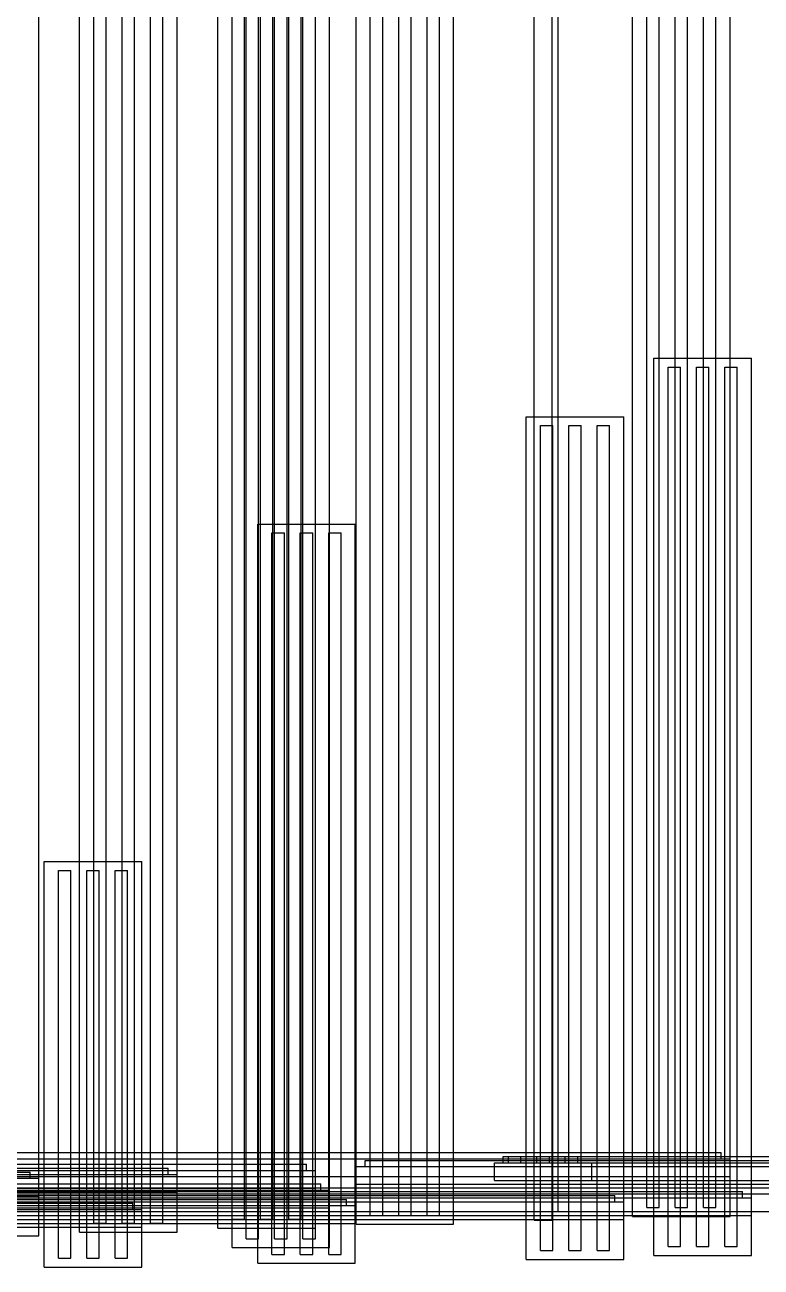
# Model space of a CAD drawing. Header units: millimetres. Extents: x -1225 to 566, y -985 to 617.
# Drawn here: x -156.4 to -114.9, y 4.9 to 75 of the extents above; entities that cross this region are included whole.
import ezdxf

# ---------------------------------------------------------------- set-up
doc = ezdxf.new("R2010")
doc.units = ezdxf.units.MM
doc.layers.add('HIDDEN', color=8, linetype='Continuous')
doc.layers.add('VISIBLE', color=7, linetype='Continuous')

msp = doc.modelspace()

# ---------------------------------------------------------------- linework, layer by layer
at = {"layer": 'HIDDEN'}
for points in [[(-155.65, 6.69), (-155.65, 276.75)], [(-153.35, 6.91), (-153.35, 276.75)], [(-147.85, 6.91), (-147.85, 276.75)], [(-145.55, 7.13), (-145.55, 276.75)], [(-140.05, 7.13), (-140.05, 276.75)], [(-137.75, 7.35), (-137.75, 276.75)], [(-132.25, 7.35), (-132.25, 276.75)], [(-127.7, 7.57), (-127.7, 276.75)], [(-126.7, 7.57), (-126.7, 276.75)], [(-122.15, 7.79), (-122.15, 276.75)], [(-116.65, 7.79), (-116.65, 276.75)], [(-152.55, 7.41), (-152.55, 276.25)], [(-151.85, 7.41), (-151.85, 276.25)], [(-150.95, 7.41), (-150.95, 276.25)], [(-150.25, 7.41), (-150.25, 276.25)], [(-149.35, 7.41), (-149.35, 276.25)], [(-148.65, 7.41), (-148.65, 276.25)], [(-144.75, 7.63), (-144.75, 276.25)], [(-144.05, 7.63), (-144.05, 276.25)], [(-143.15, 7.63), (-143.15, 276.25)], [(-142.45, 7.63), (-142.45, 276.25)], [(-141.55, 7.63), (-141.55, 276.25)], [(-140.85, 7.63), (-140.85, 276.25)], [(-136.95, 7.85), (-136.95, 276.25)], [(-136.25, 7.85), (-136.25, 276.25)], [(-135.35, 7.85), (-135.35, 276.25)], [(-134.65, 7.85), (-134.65, 276.25)], [(-133.75, 7.85), (-133.75, 276.25)], [(-133.05, 7.85), (-133.05, 276.25)], [(-126.7, 8.07), (-126.7, 276.25)], [(-126.7, 8.07), (-126.7, 276.25)], [(-126.7, 8.07), (-126.7, 276.25)], [(-126.7, 8.07), (-126.7, 276.25)], [(-126.7, 8.07), (-126.7, 276.25)], [(-126.7, 8.07), (-126.7, 276.25)], [(-126.35, 8.07), (-126.35, 276.25)], [(-126.35, 8.07), (-126.35, 276.25)], [(-126.35, 8.07), (-126.35, 276.25)], [(-126.35, 8.07), (-126.35, 276.25)], [(-126.35, 8.07), (-126.35, 276.25)], [(-121.35, 8.29), (-121.35, 276.25)], [(-120.65, 8.29), (-120.65, 276.25)], [(-119.75, 8.29), (-119.75, 276.25)], [(-119.05, 8.29), (-119.05, 276.25)], [(-118.15, 8.29), (-118.15, 276.25)], [(-117.45, 8.29), (-117.45, 276.25)], [(-144.75, 6.03), (-144.75, 118.75)], [(-144.75, 7.63), (-144.75, 118.75)], [(-144.05, 7.63), (-144.05, 118.75)], [(-143.15, 7.63), (-143.15, 118.75)], [(-142.45, 7.63), (-142.45, 118.75)], [(-141.55, 7.63), (-141.55, 118.75)], [(-140.85, 7.63), (-140.85, 118.75)], [(-140.05, 7.13), (-140.05, 118.75)], [(-139.25, 6.03), (-139.25, 118.75)], [(-143.95, 6.53), (-143.95, 118.25)], [(-143.25, 6.53), (-143.25, 118.25)], [(-142.35, 6.53), (-142.35, 118.25)], [(-141.65, 6.53), (-141.65, 118.25)], [(-140.75, 6.53), (-140.75, 118.25)], [(-140.05, 6.53), (-140.05, 118.25)], [(-120.95, 56.18), (-115.45, 56.18)], [(-120.95, 5.59), (-120.95, 56.18)], [(-120.65, 8.29), (-120.65, 56.18)], [(-119.75, 8.29), (-119.75, 56.18)], [(-119.05, 8.29), (-119.05, 56.18)], [(-118.15, 8.29), (-118.15, 56.18)], [(-117.45, 8.29), (-117.45, 56.18)], [(-116.65, 7.79), (-116.65, 56.18)], [(-115.45, 5.59), (-115.45, 56.18)], [(-120.15, 55.68), (-119.45, 55.68)], [(-120.15, 6.09), (-120.15, 55.68)], [(-119.45, 6.09), (-119.45, 55.68)], [(-118.55, 55.68), (-117.85, 55.68)], [(-118.55, 6.09), (-118.55, 55.68)], [(-117.85, 6.09), (-117.85, 55.68)], [(-116.95, 55.68), (-116.25, 55.68)], [(-116.95, 6.09), (-116.95, 55.68)], [(-116.25, 6.09), (-116.25, 55.68)], [(-128.15, 52.88), (-122.65, 52.88)], [(-128.15, 5.37), (-128.15, 52.88)], [(-127.7, 7.57), (-127.7, 52.88)], [(-126.7, 7.57), (-126.7, 52.88)], [(-126.35, 8.07), (-126.35, 52.88)], [(-122.65, 5.37), (-122.65, 52.88)], [(-127.35, 52.38), (-126.65, 52.38)], [(-127.35, 5.87), (-127.35, 52.38)], [(-126.65, 5.87), (-126.65, 52.38)], [(-125.75, 52.38), (-125.05, 52.38)], [(-125.75, 5.87), (-125.75, 52.38)], [(-125.05, 5.87), (-125.05, 52.38)], [(-124.15, 52.38), (-123.45, 52.38)], [(-124.15, 5.87), (-124.15, 52.38)], [(-123.45, 5.87), (-123.45, 52.38)], [(-143.3, 46.83), (-137.8, 46.83)], [(-143.3, 5.15), (-143.3, 46.83)], [(-143.25, 6.53), (-143.25, 46.83)], [(-142.5, 46.33), (-141.8, 46.33)], [(-142.5, 5.65), (-142.5, 46.33)], [(-142.35, 6.53), (-142.35, 46.83)], [(-141.8, 5.65), (-141.8, 46.33)], [(-141.65, 6.53), (-141.65, 46.83)], [(-140.9, 46.33), (-140.2, 46.33)], [(-140.9, 5.65), (-140.9, 46.33)], [(-140.75, 6.53), (-140.75, 46.83)], [(-140.2, 5.65), (-140.2, 46.33)], [(-140.05, 6.53), (-140.05, 46.83)], [(-139.3, 46.33), (-138.6, 46.33)], [(-139.3, 5.65), (-139.3, 46.33)], [(-139.25, 6.03), (-139.25, 46.83)], [(-138.6, 5.65), (-138.6, 46.33)], [(-137.8, 5.15), (-137.8, 46.83)], [(-155.35, 27.8), (-149.85, 27.8)], [(-155.35, 4.93), (-155.35, 27.8)], [(-153.35, 6.91), (-153.35, 27.8)], [(-152.55, 7.41), (-152.55, 27.8)], [(-151.85, 7.41), (-151.85, 27.8)], [(-150.95, 7.41), (-150.95, 27.8)], [(-150.25, 7.41), (-150.25, 27.8)], [(-149.85, 4.93), (-149.85, 27.8)], [(-154.55, 27.3), (-153.85, 27.3)], [(-154.55, 5.43), (-154.55, 27.3)], [(-153.85, 5.43), (-153.85, 27.3)], [(-152.95, 27.3), (-152.25, 27.3)], [(-152.95, 5.43), (-152.95, 27.3)], [(-152.25, 5.43), (-152.25, 27.3)], [(-151.35, 27.3), (-150.65, 27.3)], [(-151.35, 5.43), (-151.35, 27.3)], [(-150.65, 5.43), (-150.65, 27.3)], [(-374.25, 11.39), (-117.15, 11.39)], [(-374.25, 11.39), (-117.15, 11.39)], [(-374.25, 11.39), (-117.15, 11.39)], [(-374.25, 11.39), (-117.15, 11.39)], [(-374.25, 11.39), (-117.15, 11.39)], [(-155.65, 7.18), (-155.65, 11.39)], [(-155.35, 11.39), (-149.85, 11.39)], [(-149.35, 7.41), (-149.35, 11.39)], [(-148.65, 7.41), (-148.65, 11.39)], [(-147.85, 7.4), (-147.85, 11.39)], [(-145.55, 7.4), (-145.55, 11.39)], [(-144.75, 11.39), (-137.8, 11.39)], [(-137.75, 10.04), (-137.75, 11.39)], [(-136.95, 9.6), (-136.95, 11.39)], [(-136.25, 9.6), (-136.25, 11.39)], [(-135.35, 9.6), (-135.35, 11.39)], [(-134.65, 9.6), (-134.65, 11.39)], [(-133.75, 9.6), (-133.75, 11.39)], [(-133.05, 9.6), (-133.05, 11.39)], [(-132.25, 9.6), (-132.25, 11.39)], [(-128.15, 11.39), (-122.65, 11.39)], [(-122.15, 9.6), (-122.15, 11.39)], [(-121.35, 9.6), (-121.35, 11.39)], [(-121.35, 11.39), (-120.65, 11.39)], [(-121.35, 11.04), (-121.35, 11.39)], [(-120.95, 11.39), (-120.65, 11.39)], [(-120.95, 11.39), (-117.15, 11.39)], [(-120.65, 11.04), (-120.65, 11.39)], [(-120.65, 11.04), (-120.65, 11.39)], [(-119.75, 11.39), (-119.05, 11.39)], [(-119.75, 11.39), (-119.05, 11.39)], [(-119.75, 11.04), (-119.75, 11.39)], [(-119.75, 11.04), (-119.75, 11.39)], [(-119.05, 11.04), (-119.05, 11.39)], [(-119.05, 11.04), (-119.05, 11.39)], [(-118.15, 11.39), (-117.45, 11.39)], [(-118.15, 11.39), (-117.45, 11.39)], [(-118.15, 11.04), (-118.15, 11.39)], [(-118.15, 11.04), (-118.15, 11.39)], [(-117.45, 11.04), (-117.45, 11.39)], [(-117.45, 11.04), (-117.45, 11.39)], [(-117.15, 11.04), (-117.15, 11.39)], [(-117.15, 11.04), (-117.15, 11.39)], [(-117.15, 11.04), (-117.15, 11.39)], [(-117.15, 11.04), (-117.15, 11.39)], [(-117.15, 11.04), (-117.15, 11.39)], [(-117.15, 11.04), (-117.15, 11.39)], [(-438.25, 10.51), (-148.35, 10.51)], [(-438.25, 10.51), (-148.35, 10.51)], [(-438.25, 10.51), (-148.35, 10.51)], [(-438.25, 10.51), (-148.35, 10.51)], [(-438.25, 10.51), (-148.35, 10.51)], [(-408.45, 10.51), (-148.35, 10.51)], [(-407.95, 10.73), (-140.55, 10.73)], [(-407.95, 10.73), (-140.55, 10.73)], [(-407.95, 10.73), (-140.55, 10.73)], [(-407.95, 10.73), (-140.55, 10.73)], [(-407.95, 10.73), (-140.55, 10.73)], [(-374.75, 11.04), (-116.65, 11.04)], [(-374.75, 10.73), (-140.55, 10.73)], [(-374.25, 11.04), (-117.15, 11.04)], [(-374.25, 11.04), (-117.15, 11.04)], [(-374.25, 11.04), (-117.15, 11.04)], [(-374.25, 11.04), (-117.15, 11.04)], [(-374.25, 11.04), (-117.15, 11.04)], [(-374.25, 11.04), (-117.15, 11.04)], [(-155.35, 11.04), (-149.85, 11.04)], [(-152.55, 10.51), (-151.85, 10.51)], [(-152.55, 10.51), (-151.85, 10.51)], [(-152.55, 10.16), (-152.55, 10.51)], [(-152.55, 10.16), (-152.55, 10.51)], [(-151.85, 10.16), (-151.85, 10.51)], [(-151.85, 10.16), (-151.85, 10.51)], [(-150.95, 10.51), (-150.25, 10.51)], [(-150.95, 10.51), (-150.25, 10.51)], [(-150.95, 10.16), (-150.95, 10.51)], [(-150.95, 10.16), (-150.95, 10.51)], [(-150.25, 10.16), (-150.25, 10.51)], [(-150.25, 10.16), (-150.25, 10.51)], [(-149.35, 10.51), (-148.65, 10.51)], [(-149.35, 10.51), (-148.65, 10.51)], [(-149.35, 10.16), (-149.35, 10.51)], [(-149.35, 10.16), (-149.35, 10.51)], [(-148.65, 10.16), (-148.65, 10.51)], [(-148.65, 10.16), (-148.65, 10.51)], [(-148.35, 10.16), (-148.35, 10.51)], [(-148.35, 10.16), (-148.35, 10.51)], [(-148.35, 10.16), (-148.35, 10.51)], [(-148.35, 10.16), (-148.35, 10.51)], [(-148.35, 10.16), (-148.35, 10.51)], [(-148.35, 10.16), (-148.35, 10.51)], [(-144.75, 11.04), (-137.8, 11.04)], [(-144.75, 10.73), (-144.05, 10.73)], [(-144.75, 10.73), (-144.05, 10.73)], [(-144.75, 10.38), (-144.75, 10.73)], [(-144.75, 10.38), (-144.75, 10.73)], [(-144.05, 10.38), (-144.05, 10.73)], [(-144.05, 10.38), (-144.05, 10.73)], [(-143.15, 10.73), (-142.45, 10.73)], [(-143.15, 10.73), (-142.45, 10.73)], [(-143.15, 10.38), (-143.15, 10.73)], [(-143.15, 10.38), (-143.15, 10.73)], [(-142.45, 10.38), (-142.45, 10.73)], [(-142.45, 10.38), (-142.45, 10.73)], [(-141.55, 10.73), (-140.85, 10.73)], [(-141.55, 10.73), (-140.85, 10.73)], [(-141.55, 10.38), (-141.55, 10.73)], [(-141.55, 10.38), (-141.55, 10.73)], [(-140.85, 10.38), (-140.85, 10.73)], [(-140.85, 10.38), (-140.85, 10.73)], [(-140.55, 10.38), (-140.55, 10.73)], [(-140.55, 10.38), (-140.55, 10.73)], [(-140.55, 10.38), (-140.55, 10.73)], [(-140.55, 10.38), (-140.55, 10.73)], [(-140.55, 10.38), (-140.55, 10.73)], [(-140.55, 10.38), (-140.55, 10.73)], [(-137.75, 10.6), (-132.25, 10.6)], [(-137.75, 10.6), (-132.25, 10.6)], [(-137.75, 9.6), (-137.75, 10.6)], [(-137.75, 10.04), (-137.75, 10.6)], [(-137.75, 10.6), (310.75, 10.6)], [(-137.75, 10.6), (442.75, 10.6)], [(-137.75, 9.6), (-137.75, 10.6)], [(-137.75, 10.04), (-137.75, 10.6)], [(-137.25, 10.95), (442.25, 10.95)], [(-137.25, 10.95), (442.25, 10.95)], [(-137.25, 10.6), (-137.25, 10.95)], [(-137.25, 10.6), (-137.25, 10.95)], [(-137.25, 10.95), (442.25, 10.95)], [(-137.25, 10.95), (442.25, 10.95)], [(-137.25, 10.6), (-137.25, 10.95)], [(-137.25, 10.6), (-137.25, 10.95)], [(-137.25, 10.95), (310.75, 10.95)], [(-137.25, 10.95), (442.25, 10.95)], [(-137.25, 10.6), (-137.25, 10.95)], [(-137.25, 10.6), (-137.25, 10.95)], [(-137.25, 10.6), (442.25, 10.6)], [(-137.25, 10.6), (442.25, 10.6)], [(-137.25, 10.6), (442.25, 10.6)], [(-137.25, 10.6), (442.25, 10.6)], [(-137.25, 10.6), (442.25, 10.6)], [(-137.25, 10.6), (442.25, 10.6)], [(-136.95, 10.95), (-136.25, 10.95)], [(-136.95, 10.95), (-136.25, 10.95)], [(-136.95, 10.6), (-136.95, 10.95)], [(-136.95, 10.6), (-136.95, 10.95)], [(-136.95, 10.6), (-136.25, 10.6)], [(-136.95, 10.6), (-136.25, 10.6)], [(-136.25, 10.6), (-136.25, 10.95)], [(-136.25, 10.6), (-136.25, 10.95)], [(-135.35, 10.95), (-134.65, 10.95)], [(-135.35, 10.95), (-134.65, 10.95)], [(-135.35, 10.6), (-135.35, 10.95)], [(-135.35, 10.6), (-135.35, 10.95)], [(-135.35, 10.6), (-134.65, 10.6)], [(-135.35, 10.6), (-134.65, 10.6)], [(-134.65, 10.6), (-134.65, 10.95)], [(-134.65, 10.6), (-134.65, 10.95)], [(-133.75, 10.95), (-133.05, 10.95)], [(-133.75, 10.95), (-133.05, 10.95)], [(-133.75, 10.6), (-133.75, 10.95)], [(-133.75, 10.6), (-133.75, 10.95)], [(-133.75, 10.6), (-133.05, 10.6)], [(-133.75, 10.6), (-133.05, 10.6)], [(-133.05, 10.6), (-133.05, 10.95)], [(-133.05, 10.6), (-133.05, 10.95)], [(-132.25, 9.6), (-132.25, 10.6)], [(-132.25, 10.04), (-132.25, 10.6)], [(-129.95, 10.82), (-124.45, 10.82)], [(-129.95, 10.82), (-124.45, 10.82)], [(-129.95, 9.82), (-129.95, 10.82)], [(-129.95, 10.04), (-129.95, 10.82)], [(-129.95, 10.82), (-115.45, 10.82)], [(-129.95, 10.82), (7.75, 10.82)], [(-129.95, 9.82), (-129.95, 10.82)], [(-129.95, 10.04), (-129.95, 10.82)], [(-129.45, 11.17), (7.25, 11.17)], [(-129.45, 11.17), (7.25, 11.17)], [(-129.45, 10.82), (-129.45, 11.17)], [(-129.45, 10.82), (-129.45, 11.17)], [(-129.45, 11.17), (7.25, 11.17)], [(-129.45, 11.17), (7.25, 11.17)], [(-129.45, 10.82), (-129.45, 11.17)], [(-129.45, 10.82), (-129.45, 11.17)], [(-129.45, 11.17), (-115.45, 11.17)], [(-129.45, 11.17), (7.25, 11.17)], [(-129.45, 10.82), (-129.45, 11.17)], [(-129.45, 10.82), (-129.45, 11.17)], [(-129.45, 10.82), (7.25, 10.82)], [(-129.45, 10.82), (7.25, 10.82)], [(-129.45, 10.82), (7.25, 10.82)], [(-129.45, 10.82), (7.25, 10.82)], [(-129.45, 10.82), (7.25, 10.82)], [(-129.45, 10.82), (7.25, 10.82)], [(-129.15, 11.17), (-128.45, 11.17)], [(-129.15, 11.17), (-128.45, 11.17)], [(-129.15, 10.82), (-129.15, 11.17)], [(-129.15, 10.82), (-129.15, 11.17)], [(-129.15, 10.82), (-128.45, 10.82)], [(-129.15, 10.82), (-128.45, 10.82)], [(-128.45, 10.82), (-128.45, 11.17)], [(-128.45, 10.82), (-128.45, 11.17)], [(-128.15, 11.04), (-122.65, 11.04)], [(-127.55, 11.17), (-126.85, 11.17)], [(-127.55, 11.17), (-126.85, 11.17)], [(-127.55, 10.82), (-127.55, 11.17)], [(-127.55, 10.82), (-127.55, 11.17)], [(-127.55, 10.82), (-126.85, 10.82)], [(-127.55, 10.82), (-126.85, 10.82)], [(-126.85, 10.82), (-126.85, 11.17)], [(-126.85, 10.82), (-126.85, 11.17)], [(-125.95, 11.17), (-125.25, 11.17)], [(-125.95, 11.17), (-125.25, 11.17)], [(-125.95, 10.82), (-125.95, 11.17)], [(-125.95, 10.82), (-125.95, 11.17)], [(-125.95, 10.82), (-125.25, 10.82)], [(-125.95, 10.82), (-125.25, 10.82)], [(-125.25, 10.82), (-125.25, 11.17)], [(-125.25, 10.82), (-125.25, 11.17)], [(-124.45, 9.82), (-124.45, 10.82)], [(-124.45, 9.82), (-124.45, 10.82)], [(-122.15, 11.04), (-116.65, 11.04)], [(-122.15, 10.04), (-122.15, 11.04)], [(-121.35, 11.04), (-120.65, 11.04)], [(-121.35, 11.04), (-120.65, 11.04)], [(-120.95, 11.04), (-116.65, 11.04)], [(-120.95, 11.04), (-116.65, 11.04)], [(-119.75, 11.04), (-119.05, 11.04)], [(-119.75, 11.04), (-119.05, 11.04)], [(-118.15, 11.04), (-117.45, 11.04)], [(-118.15, 11.04), (-117.45, 11.04)], [(-116.65, 10.04), (-116.65, 11.04)], [(-116.65, 10.04), (-116.65, 11.04)], [(-116.65, 10.04), (-116.65, 11.04)], [(-116.65, 10.04), (-116.65, 11.04)], [(-438.75, 10.16), (-147.85, 10.16)], [(-438.25, 10.16), (-148.35, 10.16)], [(-438.25, 10.16), (-148.35, 10.16)], [(-438.25, 10.16), (-148.35, 10.16)], [(-438.25, 10.16), (-148.35, 10.16)], [(-438.25, 10.16), (-148.35, 10.16)], [(-438.25, 10.16), (-148.35, 10.16)], [(-424.43, 9.94), (-155.65, 9.94)], [(-424.43, 9.94), (-155.65, 9.94)], [(-423.93, 10.29), (-156.15, 10.29)], [(-423.93, 10.29), (-156.15, 10.29)], [(-423.93, 10.29), (-156.15, 10.29)], [(-423.93, 10.29), (-156.15, 10.29)], [(-423.93, 10.29), (-156.15, 10.29)], [(-423.93, 10.29), (-156.15, 10.29)], [(-423.93, 9.94), (-156.15, 9.94)], [(-423.93, 9.94), (-156.15, 9.94)], [(-423.93, 9.94), (-156.15, 9.94)], [(-423.93, 9.94), (-156.15, 9.94)], [(-423.93, 9.94), (-156.15, 9.94)], [(-423.93, 9.94), (-156.15, 9.94)], [(-408.45, 10.38), (-140.05, 10.38)], [(-408.45, 10.16), (-147.85, 10.16)], [(-407.95, 10.38), (-140.55, 10.38)], [(-407.95, 10.38), (-140.55, 10.38)], [(-407.95, 10.38), (-140.55, 10.38)], [(-407.95, 10.38), (-140.55, 10.38)], [(-407.95, 10.38), (-140.55, 10.38)], [(-407.95, 10.38), (-140.55, 10.38)], [(-374.75, 10.38), (-140.05, 10.38)], [(-374.75, 10.04), (-116.65, 10.04)], [(-161.15, 9.94), (-155.65, 9.94)], [(-161.15, 9.94), (-155.65, 9.94)], [(-156.15, 9.94), (-156.15, 10.29)], [(-156.15, 9.94), (-156.15, 10.29)], [(-156.15, 9.94), (-156.15, 10.29)], [(-156.15, 9.94), (-156.15, 10.29)], [(-156.15, 9.94), (-156.15, 10.29)], [(-156.15, 9.94), (-156.15, 10.29)], [(-155.65, 8.94), (-155.65, 9.94)], [(-155.65, 9.16), (-155.65, 9.94)], [(-155.65, 8.94), (-155.65, 9.94)], [(-155.65, 9.16), (-155.65, 9.94)], [(-155.35, 10.04), (-149.85, 10.04)], [(-153.35, 10.16), (-147.85, 10.16)], [(-153.35, 10.16), (-147.85, 10.16)], [(-153.35, 9.16), (-153.35, 10.16)], [(-153.35, 9.16), (-153.35, 10.16)], [(-152.55, 10.16), (-151.85, 10.16)], [(-152.55, 10.16), (-151.85, 10.16)], [(-150.95, 10.16), (-150.25, 10.16)], [(-150.95, 10.16), (-150.25, 10.16)], [(-149.35, 10.16), (-148.65, 10.16)], [(-149.35, 10.16), (-148.65, 10.16)], [(-147.85, 9.16), (-147.85, 10.16)], [(-147.85, 9.38), (-147.85, 10.16)], [(-147.85, 9.16), (-147.85, 10.16)], [(-147.85, 9.38), (-147.85, 10.16)], [(-145.55, 10.38), (-140.05, 10.38)], [(-145.55, 10.38), (-140.05, 10.38)], [(-145.55, 9.38), (-145.55, 10.38)], [(-145.55, 10.04), (-145.55, 10.38)], [(-144.75, 10.38), (-144.05, 10.38)], [(-144.75, 10.38), (-144.05, 10.38)], [(-144.75, 10.04), (-137.8, 10.04)], [(-143.15, 10.38), (-142.45, 10.38)], [(-143.15, 10.38), (-142.45, 10.38)], [(-141.55, 10.38), (-140.85, 10.38)], [(-141.55, 10.38), (-140.85, 10.38)], [(-140.05, 9.38), (-140.05, 10.38)], [(-140.05, 9.38), (-140.05, 10.38)], [(-140.05, 9.38), (-140.05, 10.38)], [(-140.05, 9.38), (-140.05, 10.38)], [(-129.95, 9.82), (-124.45, 9.82)], [(-129.95, 9.82), (7.75, 9.82)], [(-128.15, 10.04), (-122.65, 10.04)], [(-128.15, 9.82), (-124.45, 9.82)], [(-128.15, 9.82), (-122.65, 9.82)], [(-122.15, 10.04), (-116.65, 10.04)], [(-120.95, 10.04), (-116.65, 10.04)], [(-120.95, 10.04), (-116.65, 10.04)], [(-120.95, 9.82), (-115.45, 9.82)], [(-438.75, 9.16), (-147.85, 9.16)], [(-408.45, 9.38), (-140.05, 9.38)], [(-199.65, 9.19), (-115.95, 9.19)], [(-199.65, 9.19), (-115.95, 9.19)], [(-199.65, 9.19), (-115.95, 9.19)], [(-199.65, 9.19), (-115.95, 9.19)], [(-199.65, 9.19), (-115.95, 9.19)], [(-199.65, 9.19), (-115.95, 9.19)], [(-191.85, 9.41), (-42.75, 9.41)], [(-191.85, 9.41), (-42.75, 9.41)], [(-191.85, 9.41), (-42.75, 9.41)], [(-191.85, 9.41), (-42.75, 9.41)], [(-191.85, 9.41), (-137.8, 9.41)], [(-191.85, 9.41), (-42.75, 9.41)], [(-184.55, 9.28), (-147.85, 9.28)], [(-184.55, 9.28), (-139.25, 9.28)], [(-184.05, 9.63), (-139.75, 9.63)], [(-184.05, 9.63), (-139.75, 9.63)], [(-184.05, 9.63), (-139.75, 9.63)], [(-184.05, 9.63), (-139.75, 9.63)], [(-184.05, 9.63), (-139.75, 9.63)], [(-184.05, 9.63), (-139.75, 9.63)], [(-184.05, 9.28), (-139.75, 9.28)], [(-184.05, 9.28), (-139.75, 9.28)], [(-184.05, 9.28), (-139.75, 9.28)], [(-184.05, 9.28), (-139.75, 9.28)], [(-184.05, 9.28), (-139.75, 9.28)], [(-184.05, 9.28), (-139.75, 9.28)], [(-155.35, 9.38), (-149.85, 9.38)], [(-155.35, 9.16), (-149.85, 9.16)], [(-153.35, 9.16), (-149.85, 9.16)], [(-153.35, 9.16), (-147.85, 9.16)], [(-145.55, 9.38), (-140.05, 9.38)], [(-144.75, 9.38), (-140.05, 9.38)], [(-144.75, 9.38), (-140.05, 9.38)], [(-144.75, 9.28), (-139.25, 9.28)], [(-144.75, 9.28), (-139.25, 9.28)], [(-144.75, 8.28), (-144.75, 9.28)], [(-143.95, 9.63), (-143.25, 9.63)], [(-143.95, 9.28), (-143.95, 9.63)], [(-143.95, 9.28), (-143.25, 9.28)], [(-143.95, 9.28), (-143.25, 9.28)], [(-143.95, 8.28), (-143.95, 9.28)], [(-143.3, 9.63), (-143.25, 9.63)], [(-143.3, 9.28), (-139.25, 9.28)], [(-143.25, 9.28), (-143.25, 9.63)], [(-143.25, 9.28), (-143.25, 9.63)], [(-142.35, 9.63), (-141.65, 9.63)], [(-142.35, 9.63), (-141.65, 9.63)], [(-142.35, 9.28), (-142.35, 9.63)], [(-142.35, 9.28), (-142.35, 9.63)], [(-142.35, 9.28), (-141.65, 9.28)], [(-142.35, 9.28), (-141.65, 9.28)], [(-141.65, 9.28), (-141.65, 9.63)], [(-141.65, 9.28), (-141.65, 9.63)], [(-140.75, 9.63), (-140.05, 9.63)], [(-140.75, 9.63), (-140.05, 9.63)], [(-140.75, 9.28), (-140.75, 9.63)], [(-140.75, 9.28), (-140.75, 9.63)], [(-140.75, 9.28), (-140.05, 9.28)], [(-140.75, 9.28), (-140.05, 9.28)], [(-140.05, 9.28), (-140.05, 9.63)], [(-140.05, 9.28), (-140.05, 9.63)], [(-139.75, 9.28), (-139.75, 9.63)], [(-139.75, 9.28), (-139.75, 9.63)], [(-139.75, 9.28), (-139.75, 9.63)], [(-139.75, 9.28), (-139.75, 9.63)], [(-139.75, 9.28), (-139.75, 9.63)], [(-139.75, 9.28), (-139.75, 9.63)], [(-139.25, 8.28), (-139.25, 9.28)], [(-139.25, 8.28), (-139.25, 9.28)], [(-139.25, 8.28), (-139.25, 9.28)], [(-139.25, 8.28), (-139.25, 9.28)], [(-137.75, 9.6), (-132.25, 9.6)], [(-137.75, 9.6), (442.75, 9.6)], [(-137.75, 7.62), (-137.75, 9.41)], [(-136.95, 7.85), (-136.95, 9.41)], [(-136.25, 7.85), (-136.25, 9.41)], [(-135.35, 7.85), (-135.35, 9.41)], [(-134.65, 7.85), (-134.65, 9.41)], [(-133.75, 7.85), (-133.75, 9.41)], [(-133.05, 7.85), (-133.05, 9.41)], [(-132.25, 7.62), (-132.25, 9.41)], [(-128.15, 9.6), (-122.65, 9.6)], [(-128.15, 9.41), (-122.65, 9.41)], [(-122.15, 7.84), (-122.15, 9.41)], [(-121.35, 8.29), (-121.35, 9.41)], [(-120.95, 9.6), (-115.45, 9.6)], [(-120.95, 9.41), (-115.45, 9.41)], [(-120.15, 9.19), (-119.45, 9.19)], [(-120.15, 8.84), (-120.15, 9.19)], [(-119.45, 8.84), (-119.45, 9.19)], [(-118.55, 9.19), (-117.85, 9.19)], [(-118.55, 8.84), (-118.55, 9.19)], [(-117.85, 8.84), (-117.85, 9.19)], [(-116.95, 9.19), (-116.25, 9.19)], [(-116.95, 8.84), (-116.95, 9.19)], [(-116.25, 8.84), (-116.25, 9.19)], [(-115.95, 8.84), (-115.95, 9.19)], [(-115.95, 8.84), (-115.95, 9.19)], [(-115.95, 8.84), (-115.95, 9.19)], [(-115.95, 8.84), (-115.95, 9.19)], [(-115.95, 8.84), (-115.95, 9.19)], [(-115.95, 8.84), (-115.95, 9.19)], [(-424.43, 8.94), (-155.65, 8.94)], [(-223.05, 8.53), (-150.35, 8.53)], [(-223.05, 8.53), (-150.35, 8.53)], [(-223.05, 8.53), (-150.35, 8.53)], [(-223.05, 8.53), (-150.35, 8.53)], [(-223.05, 8.53), (-150.35, 8.53)], [(-215.25, 8.75), (-138.3, 8.75)], [(-215.25, 8.75), (-138.3, 8.75)], [(-215.25, 8.75), (-138.3, 8.75)], [(-215.25, 8.75), (-138.3, 8.75)], [(-215.25, 8.75), (-138.3, 8.75)], [(-215.25, 8.75), (-138.3, 8.75)], [(-215.25, 8.53), (-150.35, 8.53)], [(-207.95, 8.62), (-122.65, 8.62)], [(-207.45, 8.97), (-123.15, 8.97)], [(-207.45, 8.97), (-123.15, 8.97)], [(-207.45, 8.97), (-123.15, 8.97)], [(-207.45, 8.97), (-123.15, 8.97)], [(-207.45, 8.97), (-123.15, 8.97)], [(-207.45, 8.97), (-123.15, 8.97)], [(-207.45, 8.62), (-123.15, 8.62)], [(-207.45, 8.62), (-123.15, 8.62)], [(-207.45, 8.62), (-123.15, 8.62)], [(-207.45, 8.62), (-123.15, 8.62)], [(-207.45, 8.62), (-123.15, 8.62)], [(-207.45, 8.62), (-123.15, 8.62)], [(-200.15, 8.84), (-115.45, 8.84)], [(-200.15, 8.84), (-115.45, 8.84)], [(-200.15, 8.62), (-122.65, 8.62)], [(-199.65, 8.84), (-115.95, 8.84)], [(-199.65, 8.84), (-115.95, 8.84)], [(-199.65, 8.84), (-115.95, 8.84)], [(-199.65, 8.84), (-115.95, 8.84)], [(-199.65, 8.84), (-115.95, 8.84)], [(-199.65, 8.84), (-115.95, 8.84)], [(-192.35, 9.06), (-137.8, 9.06)], [(-192.35, 9.06), (-42.25, 9.06)], [(-191.85, 9.06), (-42.75, 9.06)], [(-191.85, 9.06), (-42.75, 9.06)], [(-191.85, 9.06), (-42.75, 9.06)], [(-191.85, 9.06), (-42.75, 9.06)], [(-191.85, 9.06), (-42.75, 9.06)], [(-191.85, 9.06), (-42.75, 9.06)], [(-161.15, 8.94), (-155.65, 8.94)], [(-154.55, 8.53), (-153.85, 8.53)], [(-154.55, 8.18), (-154.55, 8.53)], [(-153.85, 8.18), (-153.85, 8.53)], [(-152.95, 8.53), (-152.25, 8.53)], [(-152.95, 8.18), (-152.95, 8.53)], [(-152.25, 8.18), (-152.25, 8.53)], [(-151.35, 8.53), (-150.65, 8.53)], [(-151.35, 8.18), (-151.35, 8.53)], [(-150.65, 8.18), (-150.65, 8.53)], [(-150.35, 8.18), (-150.35, 8.53)], [(-150.35, 8.18), (-150.35, 8.53)], [(-150.35, 8.18), (-150.35, 8.53)], [(-150.35, 8.18), (-150.35, 8.53)], [(-150.35, 8.18), (-150.35, 8.53)], [(-150.35, 8.18), (-150.35, 8.53)], [(-142.5, 8.75), (-141.8, 8.75)], [(-142.5, 8.4), (-142.5, 8.75)], [(-141.8, 8.4), (-141.8, 8.75)], [(-140.9, 8.75), (-140.2, 8.75)], [(-140.9, 8.4), (-140.9, 8.75)], [(-140.2, 8.4), (-140.2, 8.75)], [(-139.3, 8.75), (-138.6, 8.75)], [(-139.3, 8.4), (-139.3, 8.75)], [(-138.6, 8.4), (-138.6, 8.75)], [(-138.3, 8.4), (-138.3, 8.75)], [(-138.3, 8.4), (-138.3, 8.75)], [(-138.3, 8.4), (-138.3, 8.75)], [(-138.3, 8.4), (-138.3, 8.75)], [(-138.3, 8.4), (-138.3, 8.75)], [(-138.3, 8.4), (-138.3, 8.75)], [(-128.15, 9.06), (-122.65, 9.06)], [(-128.15, 8.62), (-122.65, 8.62)], [(-128.15, 7.62), (-128.15, 8.62)], [(-127.35, 8.97), (-126.65, 8.97)], [(-127.35, 8.62), (-127.35, 8.97)], [(-127.35, 8.62), (-126.65, 8.62)], [(-127.35, 8.62), (-126.65, 8.62)], [(-127.35, 7.62), (-127.35, 8.62)], [(-126.65, 8.62), (-126.65, 8.97)], [(-126.65, 7.62), (-126.65, 8.62)], [(-125.75, 8.97), (-125.05, 8.97)], [(-125.75, 8.62), (-125.75, 8.97)], [(-125.75, 8.62), (-125.05, 8.62)], [(-125.75, 8.62), (-125.05, 8.62)], [(-125.75, 7.62), (-125.75, 8.62)], [(-125.05, 8.62), (-125.05, 8.97)], [(-125.05, 7.62), (-125.05, 8.62)], [(-124.15, 8.97), (-123.45, 8.97)], [(-124.15, 8.62), (-124.15, 8.97)], [(-124.15, 8.62), (-123.45, 8.62)], [(-124.15, 8.62), (-123.45, 8.62)], [(-124.15, 7.62), (-124.15, 8.62)], [(-123.45, 8.62), (-123.45, 8.97)], [(-123.45, 7.62), (-123.45, 8.62)], [(-123.15, 8.62), (-123.15, 8.97)], [(-123.15, 8.62), (-123.15, 8.97)], [(-123.15, 8.62), (-123.15, 8.97)], [(-123.15, 8.62), (-123.15, 8.97)], [(-123.15, 8.62), (-123.15, 8.97)], [(-123.15, 8.62), (-123.15, 8.97)], [(-122.65, 7.62), (-122.65, 8.62)], [(-122.65, 7.62), (-122.65, 8.62)], [(-122.65, 7.62), (-122.65, 8.62)], [(-120.95, 9.06), (-115.45, 9.06)], [(-120.95, 8.84), (-115.45, 8.84)], [(-120.95, 7.84), (-120.95, 8.84)], [(-120.15, 8.84), (-119.45, 8.84)], [(-120.15, 8.84), (-119.45, 8.84)], [(-120.15, 7.84), (-120.15, 8.84)], [(-119.45, 7.84), (-119.45, 8.84)], [(-118.55, 8.84), (-117.85, 8.84)], [(-118.55, 8.84), (-117.85, 8.84)], [(-118.55, 7.84), (-118.55, 8.84)], [(-117.85, 7.84), (-117.85, 8.84)], [(-116.95, 8.84), (-116.25, 8.84)], [(-116.95, 8.84), (-116.25, 8.84)], [(-116.95, 7.84), (-116.95, 8.84)], [(-116.25, 7.84), (-116.25, 8.84)], [(-115.45, 7.84), (-115.45, 8.84)], [(-115.45, 7.84), (-115.45, 8.84)], [(-115.45, 7.84), (-115.45, 8.84)], [(-223.55, 8.18), (-149.85, 8.18)], [(-223.05, 8.18), (-150.35, 8.18)], [(-223.05, 8.18), (-150.35, 8.18)], [(-223.05, 8.18), (-150.35, 8.18)], [(-223.05, 8.18), (-150.35, 8.18)], [(-223.05, 8.18), (-150.35, 8.18)], [(-223.05, 8.18), (-150.35, 8.18)], [(-215.75, 8.4), (-137.8, 8.4)], [(-215.75, 8.18), (-149.85, 8.18)], [(-215.25, 8.4), (-138.3, 8.4)], [(-215.25, 8.4), (-138.3, 8.4)], [(-215.25, 8.4), (-138.3, 8.4)], [(-215.25, 8.4), (-138.3, 8.4)], [(-215.25, 8.4), (-138.3, 8.4)], [(-215.25, 8.4), (-138.3, 8.4)], [(-212.9, 8.4), (-137.8, 8.4)], [(-200.15, 7.84), (-115.45, 7.84)], [(-192.35, 8.06), (-42.25, 8.06)], [(-184.55, 8.28), (-139.25, 8.28)], [(-155.35, 8.28), (-149.85, 8.28)], [(-155.35, 8.18), (-149.85, 8.18)], [(-155.35, 7.18), (-155.35, 8.18)], [(-155.35, 8.06), (-149.85, 8.06)], [(-155.35, 7.84), (-149.85, 7.84)], [(-154.55, 8.18), (-153.85, 8.18)], [(-154.55, 8.18), (-153.85, 8.18)], [(-154.55, 7.18), (-154.55, 8.18)], [(-153.85, 7.18), (-153.85, 8.18)], [(-152.95, 8.18), (-152.25, 8.18)], [(-152.95, 8.18), (-152.25, 8.18)], [(-152.95, 7.18), (-152.95, 8.18)], [(-152.25, 7.18), (-152.25, 8.18)], [(-151.35, 8.18), (-150.65, 8.18)], [(-151.35, 8.18), (-150.65, 8.18)], [(-151.35, 7.18), (-151.35, 8.18)], [(-150.65, 7.18), (-150.65, 8.18)], [(-149.85, 7.18), (-149.85, 8.18)], [(-149.85, 7.18), (-149.85, 8.18)], [(-149.85, 7.18), (-149.85, 8.18)], [(-144.75, 8.28), (-139.25, 8.28)], [(-144.75, 8.28), (-139.25, 8.28)], [(-144.75, 8.06), (-137.8, 8.06)], [(-144.75, 7.84), (-137.8, 7.84)], [(-143.3, 8.4), (-137.8, 8.4)], [(-143.3, 7.4), (-143.3, 8.4)], [(-143.3, 8.28), (-139.25, 8.28)], [(-142.5, 8.4), (-141.8, 8.4)], [(-142.5, 8.4), (-141.8, 8.4)], [(-142.5, 7.4), (-142.5, 8.4)], [(-141.8, 7.4), (-141.8, 8.4)], [(-140.9, 8.4), (-140.2, 8.4)], [(-140.9, 8.4), (-140.2, 8.4)], [(-140.9, 7.4), (-140.9, 8.4)], [(-140.2, 7.4), (-140.2, 8.4)], [(-139.3, 8.4), (-138.6, 8.4)], [(-139.3, 8.4), (-138.6, 8.4)], [(-139.3, 7.4), (-139.3, 8.4)], [(-138.6, 7.4), (-138.6, 8.4)], [(-137.8, 7.4), (-137.8, 8.4)], [(-137.8, 7.4), (-137.8, 8.4)], [(-137.8, 7.4), (-137.8, 8.4)], [(-136.95, 7.85), (-136.25, 7.85)], [(-136.95, 7.85), (-136.25, 7.85)], [(-135.35, 7.85), (-134.65, 7.85)], [(-135.35, 7.85), (-134.65, 7.85)], [(-133.75, 7.85), (-133.05, 7.85)], [(-133.75, 7.85), (-133.05, 7.85)], [(-128.15, 8.06), (-122.65, 8.06)], [(-128.15, 7.84), (-122.65, 7.84)], [(-126.7, 8.07), (-126.35, 8.07)], [(-126.7, 8.07), (-126.35, 8.07)], [(-126.7, 8.07), (-126.35, 8.07)], [(-126.7, 8.07), (-126.35, 8.07)], [(-126.7, 8.07), (-126.35, 8.07)], [(-126.7, 8.07), (-126.35, 8.07)], [(-122.15, 7.79), (-116.65, 7.79)], [(-121.35, 8.29), (-120.65, 8.29)], [(-121.35, 8.29), (-120.65, 8.29)], [(-120.95, 8.06), (-115.45, 8.06)], [(-120.95, 7.84), (-115.45, 7.84)], [(-120.95, 7.84), (-115.45, 7.84)], [(-120.95, 7.79), (-116.65, 7.79)], [(-119.75, 8.29), (-119.05, 8.29)], [(-119.75, 8.29), (-119.05, 8.29)], [(-118.15, 8.29), (-117.45, 8.29)], [(-118.15, 8.29), (-117.45, 8.29)], [(-223.55, 7.18), (-149.85, 7.18)], [(-215.75, 7.4), (-137.8, 7.4)], [(-207.95, 7.62), (-122.65, 7.62)], [(-155.35, 7.62), (-149.85, 7.62)], [(-155.35, 7.4), (-149.85, 7.4)], [(-155.35, 7.18), (-149.85, 7.18)], [(-155.35, 7.18), (-149.85, 7.18)], [(-152.55, 7.41), (-151.85, 7.41)], [(-152.55, 7.41), (-151.85, 7.41)], [(-150.95, 7.41), (-150.25, 7.41)], [(-150.95, 7.41), (-150.25, 7.41)], [(-149.35, 7.41), (-148.65, 7.41)], [(-149.35, 7.41), (-148.65, 7.41)], [(-145.55, 7.13), (-140.05, 7.13)], [(-144.75, 7.63), (-144.05, 7.63)], [(-144.75, 7.63), (-144.05, 7.63)], [(-144.75, 7.62), (-137.8, 7.62)], [(-144.75, 7.4), (-137.8, 7.4)], [(-144.75, 7.13), (-140.05, 7.13)], [(-143.3, 7.4), (-137.8, 7.4)], [(-143.15, 7.63), (-142.45, 7.63)], [(-143.15, 7.63), (-142.45, 7.63)], [(-141.55, 7.63), (-140.85, 7.63)], [(-141.55, 7.63), (-140.85, 7.63)], [(-137.75, 7.35), (-132.25, 7.35)], [(-128.15, 7.62), (-122.65, 7.62)], [(-128.15, 7.62), (-122.65, 7.62)], [(-127.7, 7.57), (-126.7, 7.57)], [(-127.7, 7.57), (-126.7, 7.57)], [(-161.15, 6.69), (-155.65, 6.69)], [(-153.35, 6.91), (-149.85, 6.91)], [(-153.35, 6.91), (-147.85, 6.91)], [(-143.95, 6.53), (-143.25, 6.53)], [(-143.3, 6.53), (-143.25, 6.53)], [(-142.35, 6.53), (-141.65, 6.53)], [(-142.35, 6.53), (-141.65, 6.53)], [(-140.75, 6.53), (-140.05, 6.53)], [(-140.75, 6.53), (-140.05, 6.53)], [(-144.75, 6.03), (-139.25, 6.03)], [(-143.3, 6.03), (-139.25, 6.03)], [(-142.5, 5.65), (-141.8, 5.65)], [(-140.9, 5.65), (-140.2, 5.65)], [(-139.3, 5.65), (-138.6, 5.65)], [(-127.35, 5.87), (-126.65, 5.87)], [(-125.75, 5.87), (-125.05, 5.87)], [(-124.15, 5.87), (-123.45, 5.87)], [(-120.15, 6.09), (-119.45, 6.09)], [(-118.55, 6.09), (-117.85, 6.09)], [(-116.95, 6.09), (-116.25, 6.09)], [(-155.35, 4.93), (-149.85, 4.93)], [(-154.55, 5.43), (-153.85, 5.43)], [(-152.95, 5.43), (-152.25, 5.43)], [(-151.35, 5.43), (-150.65, 5.43)], [(-143.3, 5.15), (-137.8, 5.15)], [(-128.15, 5.37), (-122.65, 5.37)], [(-120.95, 5.59), (-115.45, 5.59)]]:
    msp.add_lwpolyline(points, dxfattribs=at)
at = {"layer": 'VISIBLE'}
for points in [[(-155.65, 11.39), (-155.65, 276.75)], [(-153.35, 27.8), (-153.35, 276.75)], [(-147.85, 11.39), (-147.85, 276.75)], [(-145.55, 11.39), (-145.55, 276.75)], [(-137.75, 11.39), (-137.75, 276.75)], [(-132.25, 11.39), (-132.25, 276.75)], [(-127.7, 52.88), (-127.7, 276.75)], [(-126.7, 52.88), (-126.7, 276.75)], [(-122.15, 11.39), (-122.15, 276.75)], [(-116.65, 56.18), (-116.65, 276.75)], [(-152.55, 27.8), (-152.55, 276.25)], [(-151.85, 27.8), (-151.85, 276.25)], [(-150.95, 27.8), (-150.95, 276.25)], [(-150.25, 27.8), (-150.25, 276.25)], [(-149.35, 11.39), (-149.35, 276.25)], [(-148.65, 11.39), (-148.65, 276.25)], [(-136.95, 11.39), (-136.95, 276.25)], [(-136.25, 11.39), (-136.25, 276.25)], [(-135.35, 11.39), (-135.35, 276.25)], [(-134.65, 11.39), (-134.65, 276.25)], [(-133.75, 11.39), (-133.75, 276.25)], [(-133.05, 11.39), (-133.05, 276.25)], [(-126.35, 52.88), (-126.35, 276.25)], [(-121.35, 11.39), (-121.35, 276.25)], [(-120.65, 56.18), (-120.65, 276.25)], [(-119.75, 56.18), (-119.75, 276.25)], [(-119.05, 56.18), (-119.05, 276.25)], [(-118.15, 56.18), (-118.15, 276.25)], [(-117.45, 56.18), (-117.45, 276.25)], [(-144.75, 6.03), (-144.75, 118.75)], [(-139.25, 46.83), (-139.25, 118.75)], [(-143.95, 9.28), (-143.95, 118.25)], [(-143.25, 46.83), (-143.25, 118.25)], [(-142.35, 46.83), (-142.35, 118.25)], [(-141.65, 46.83), (-141.65, 118.25)], [(-140.75, 46.83), (-140.75, 118.25)], [(-140.05, 46.83), (-140.05, 118.25)], [(-120.95, 56.18), (-115.45, 56.18)], [(-120.95, 5.59), (-120.95, 56.18)], [(-115.45, 5.59), (-115.45, 56.18)], [(-120.15, 55.68), (-119.45, 55.68)], [(-120.15, 8.84), (-120.15, 55.68)], [(-119.45, 8.84), (-119.45, 55.68)], [(-118.55, 55.68), (-117.85, 55.68)], [(-118.55, 8.84), (-118.55, 55.68)], [(-117.85, 8.84), (-117.85, 55.68)], [(-116.95, 55.68), (-116.25, 55.68)], [(-116.95, 8.84), (-116.95, 55.68)], [(-116.25, 8.84), (-116.25, 55.68)], [(-128.15, 52.88), (-122.65, 52.88)], [(-128.15, 5.37), (-128.15, 52.88)], [(-122.65, 5.37), (-122.65, 52.88)], [(-127.35, 52.38), (-126.65, 52.38)], [(-127.35, 8.62), (-127.35, 52.38)], [(-126.65, 8.62), (-126.65, 52.38)], [(-125.75, 52.38), (-125.05, 52.38)], [(-125.75, 8.62), (-125.75, 52.38)], [(-125.05, 8.62), (-125.05, 52.38)], [(-124.15, 52.38), (-123.45, 52.38)], [(-124.15, 8.62), (-124.15, 52.38)], [(-123.45, 8.62), (-123.45, 52.38)], [(-143.3, 46.83), (-137.8, 46.83)], [(-143.3, 5.15), (-143.3, 46.83)], [(-142.5, 46.33), (-141.8, 46.33)], [(-142.5, 8.4), (-142.5, 46.33)], [(-141.8, 8.4), (-141.8, 46.33)], [(-140.9, 46.33), (-140.2, 46.33)], [(-140.9, 8.4), (-140.9, 46.33)], [(-140.2, 8.4), (-140.2, 46.33)], [(-139.3, 46.33), (-138.6, 46.33)], [(-139.3, 8.4), (-139.3, 46.33)], [(-138.6, 8.4), (-138.6, 46.33)], [(-137.8, 5.15), (-137.8, 46.83)], [(-155.35, 27.8), (-149.85, 27.8)], [(-155.35, 4.93), (-155.35, 27.8)], [(-149.85, 4.93), (-149.85, 27.8)], [(-154.55, 27.3), (-153.85, 27.3)], [(-154.55, 8.18), (-154.55, 27.3)], [(-153.85, 8.18), (-153.85, 27.3)], [(-152.95, 27.3), (-152.25, 27.3)], [(-152.95, 8.18), (-152.95, 27.3)], [(-152.25, 8.18), (-152.25, 27.3)], [(-151.35, 27.3), (-150.65, 27.3)], [(-151.35, 8.18), (-151.35, 27.3)], [(-150.65, 8.18), (-150.65, 27.3)], [(-156.85, 11.39), (-155.35, 11.39)], [(-149.85, 11.39), (-144.75, 11.39)], [(-137.8, 11.39), (-128.15, 11.39)], [(-122.65, 11.39), (-120.95, 11.39)], [(-121.35, 11.39), (-120.95, 11.39)], [(-121.35, 11.04), (-121.35, 11.39)], [(-156.85, 11.04), (-155.35, 11.04)], [(-149.85, 11.04), (-144.75, 11.04)], [(-137.8, 11.04), (-128.15, 11.04)], [(-122.65, 11.04), (-120.95, 11.04)], [(-122.15, 11.04), (-120.95, 11.04)], [(-122.15, 10.04), (-122.15, 11.04)], [(-115.45, 11.17), (-114.35, 11.17)], [(-115.45, 10.82), (-114.35, 10.82)], [(-156.85, 10.04), (-155.35, 10.04)], [(-149.85, 10.04), (-144.75, 10.04)], [(-145.55, 9.38), (-145.55, 10.04)], [(-137.8, 10.04), (-128.15, 10.04)], [(-137.75, 9.41), (-137.75, 10.04)], [(-137.75, 9.6), (-137.75, 10.04)], [(-137.75, 9.6), (-137.75, 10.04)], [(-132.25, 9.6), (-132.25, 10.04)], [(-129.95, 9.82), (-129.95, 10.04)], [(-129.95, 9.82), (-129.95, 10.04)], [(-129.95, 9.82), (-128.15, 9.82)], [(-129.95, 9.82), (-128.15, 9.82)], [(-122.65, 10.04), (-120.95, 10.04)], [(-122.65, 9.82), (-120.95, 9.82)], [(-122.15, 10.04), (-120.95, 10.04)], [(-115.45, 9.82), (-47.75, 9.82)], [(-156.85, 9.38), (-155.35, 9.38)], [(-156.85, 9.16), (-155.35, 9.16)], [(-155.65, 8.94), (-155.65, 9.16)], [(-155.65, 8.94), (-155.65, 9.16)], [(-149.85, 9.38), (-144.75, 9.38)], [(-149.85, 9.16), (-147.85, 9.16)], [(-149.85, 9.16), (-147.85, 9.16)], [(-147.85, 9.16), (-147.85, 9.38)], [(-147.85, 9.16), (-147.85, 9.38)], [(-147.85, 9.28), (-144.75, 9.28)], [(-145.55, 9.38), (-144.75, 9.38)], [(-144.75, 9.28), (-143.3, 9.28)], [(-144.75, 8.28), (-144.75, 9.28)], [(-143.95, 9.63), (-143.3, 9.63)], [(-143.95, 9.28), (-143.95, 9.63)], [(-137.8, 9.41), (-128.15, 9.41)], [(-137.75, 9.6), (-132.25, 9.6)], [(-137.75, 9.6), (-128.15, 9.6)], [(-136.95, 9.41), (-136.95, 9.6)], [(-136.25, 9.41), (-136.25, 9.6)], [(-135.35, 9.41), (-135.35, 9.6)], [(-134.65, 9.41), (-134.65, 9.6)], [(-133.75, 9.41), (-133.75, 9.6)], [(-133.05, 9.41), (-133.05, 9.6)], [(-132.25, 9.41), (-132.25, 9.6)], [(-122.65, 9.6), (-120.95, 9.6)], [(-122.65, 9.41), (-120.95, 9.41)], [(-122.15, 9.41), (-122.15, 9.6)], [(-121.35, 9.41), (-121.35, 9.6)], [(-120.15, 9.19), (-119.45, 9.19)], [(-120.15, 8.84), (-120.15, 9.19)], [(-119.45, 8.84), (-119.45, 9.19)], [(-118.55, 9.19), (-117.85, 9.19)], [(-118.55, 8.84), (-118.55, 9.19)], [(-117.85, 8.84), (-117.85, 9.19)], [(-116.95, 9.19), (-116.25, 9.19)], [(-116.95, 8.84), (-116.95, 9.19)], [(-116.25, 8.84), (-116.25, 9.19)], [(-115.45, 9.6), (-47.75, 9.6)], [(-115.45, 9.41), (-47.75, 9.41)], [(-156.85, 8.94), (-155.65, 8.94)], [(-156.85, 8.94), (-155.65, 8.94)], [(-154.55, 8.53), (-153.85, 8.53)], [(-154.55, 8.18), (-154.55, 8.53)], [(-153.85, 8.18), (-153.85, 8.53)], [(-152.95, 8.53), (-152.25, 8.53)], [(-152.95, 8.18), (-152.95, 8.53)], [(-152.25, 8.18), (-152.25, 8.53)], [(-151.35, 8.53), (-150.65, 8.53)], [(-151.35, 8.18), (-151.35, 8.53)], [(-150.65, 8.18), (-150.65, 8.53)], [(-142.5, 8.75), (-141.8, 8.75)], [(-142.5, 8.4), (-142.5, 8.75)], [(-141.8, 8.4), (-141.8, 8.75)], [(-140.9, 8.75), (-140.2, 8.75)], [(-140.9, 8.4), (-140.9, 8.75)], [(-140.2, 8.4), (-140.2, 8.75)], [(-139.3, 8.75), (-138.6, 8.75)], [(-139.3, 8.4), (-139.3, 8.75)], [(-138.6, 8.4), (-138.6, 8.75)], [(-137.8, 9.06), (-128.15, 9.06)], [(-128.15, 8.62), (-122.65, 8.62)], [(-128.15, 7.62), (-128.15, 8.62)], [(-127.35, 8.97), (-126.65, 8.97)], [(-127.35, 8.62), (-127.35, 8.97)], [(-126.65, 8.62), (-126.65, 8.97)], [(-125.75, 8.97), (-125.05, 8.97)], [(-125.75, 8.62), (-125.75, 8.97)], [(-125.05, 8.62), (-125.05, 8.97)], [(-124.15, 8.97), (-123.45, 8.97)], [(-124.15, 8.62), (-124.15, 8.97)], [(-123.45, 8.62), (-123.45, 8.97)], [(-122.65, 9.06), (-120.95, 9.06)], [(-122.65, 7.62), (-122.65, 8.62)], [(-120.95, 8.84), (-115.45, 8.84)], [(-120.95, 7.84), (-120.95, 8.84)], [(-115.45, 9.06), (-47.75, 9.06)], [(-115.45, 7.84), (-115.45, 8.84)], [(-156.85, 8.28), (-155.35, 8.28)], [(-156.85, 8.06), (-155.35, 8.06)], [(-156.85, 7.84), (-155.35, 7.84)], [(-155.35, 8.18), (-149.85, 8.18)], [(-155.35, 7.18), (-155.35, 8.18)], [(-149.85, 8.28), (-144.75, 8.28)], [(-149.85, 7.18), (-149.85, 8.18)], [(-149.85, 8.06), (-144.75, 8.06)], [(-149.85, 7.84), (-144.75, 7.84)], [(-144.75, 8.28), (-143.3, 8.28)], [(-143.95, 6.53), (-143.95, 8.28)], [(-143.3, 8.4), (-137.8, 8.4)], [(-143.3, 7.4), (-143.3, 8.4)], [(-137.8, 7.4), (-137.8, 8.4)], [(-137.8, 8.06), (-128.15, 8.06)], [(-137.8, 7.84), (-128.15, 7.84)], [(-122.65, 8.06), (-120.95, 8.06)], [(-122.65, 7.84), (-120.95, 7.84)], [(-122.15, 7.79), (-122.15, 7.84)], [(-122.15, 7.79), (-120.95, 7.79)], [(-120.95, 7.84), (-115.45, 7.84)], [(-120.15, 6.09), (-120.15, 7.84)], [(-119.45, 6.09), (-119.45, 7.84)], [(-118.55, 6.09), (-118.55, 7.84)], [(-117.85, 6.09), (-117.85, 7.84)], [(-116.95, 6.09), (-116.95, 7.84)], [(-116.25, 6.09), (-116.25, 7.84)], [(-115.45, 8.06), (-47.75, 8.06)], [(-156.85, 7.62), (-155.35, 7.62)], [(-156.85, 7.4), (-155.35, 7.4)], [(-156.85, 7.18), (-155.35, 7.18)], [(-155.65, 6.69), (-155.65, 7.18)], [(-155.35, 7.18), (-149.85, 7.18)], [(-154.55, 5.43), (-154.55, 7.18)], [(-153.85, 5.43), (-153.85, 7.18)], [(-152.95, 5.43), (-152.95, 7.18)], [(-152.25, 5.43), (-152.25, 7.18)], [(-151.35, 5.43), (-151.35, 7.18)], [(-150.65, 5.43), (-150.65, 7.18)], [(-149.85, 7.62), (-144.75, 7.62)], [(-149.85, 7.4), (-144.75, 7.4)], [(-147.85, 6.91), (-147.85, 7.4)], [(-145.55, 7.13), (-145.55, 7.4)], [(-145.55, 7.13), (-144.75, 7.13)], [(-143.3, 7.4), (-137.8, 7.4)], [(-142.5, 5.65), (-142.5, 7.4)], [(-141.8, 5.65), (-141.8, 7.4)], [(-140.9, 5.65), (-140.9, 7.4)], [(-140.2, 5.65), (-140.2, 7.4)], [(-139.3, 5.65), (-139.3, 7.4)], [(-138.6, 5.65), (-138.6, 7.4)], [(-137.8, 7.62), (-128.15, 7.62)], [(-137.75, 7.35), (-137.75, 7.62)], [(-137.75, 7.35), (-132.25, 7.35)], [(-132.25, 7.35), (-132.25, 7.62)], [(-128.15, 7.62), (-122.65, 7.62)], [(-127.35, 5.87), (-127.35, 7.62)], [(-126.65, 5.87), (-126.65, 7.62)], [(-125.75, 5.87), (-125.75, 7.62)], [(-125.05, 5.87), (-125.05, 7.62)], [(-124.15, 5.87), (-124.15, 7.62)], [(-123.45, 5.87), (-123.45, 7.62)], [(-156.85, 6.69), (-155.65, 6.69)], [(-149.85, 6.91), (-147.85, 6.91)], [(-143.95, 6.53), (-143.3, 6.53)], [(-144.75, 6.03), (-143.3, 6.03)], [(-142.5, 5.65), (-141.8, 5.65)], [(-140.9, 5.65), (-140.2, 5.65)], [(-139.3, 5.65), (-138.6, 5.65)], [(-127.35, 5.87), (-126.65, 5.87)], [(-125.75, 5.87), (-125.05, 5.87)], [(-124.15, 5.87), (-123.45, 5.87)], [(-120.15, 6.09), (-119.45, 6.09)], [(-118.55, 6.09), (-117.85, 6.09)], [(-116.95, 6.09), (-116.25, 6.09)], [(-155.35, 4.93), (-149.85, 4.93)], [(-154.55, 5.43), (-153.85, 5.43)], [(-152.95, 5.43), (-152.25, 5.43)], [(-151.35, 5.43), (-150.65, 5.43)], [(-143.3, 5.15), (-137.8, 5.15)], [(-128.15, 5.37), (-122.65, 5.37)], [(-120.95, 5.59), (-115.45, 5.59)]]:
    msp.add_lwpolyline(points, dxfattribs=at)

doc.saveas('drawing.dxf')
